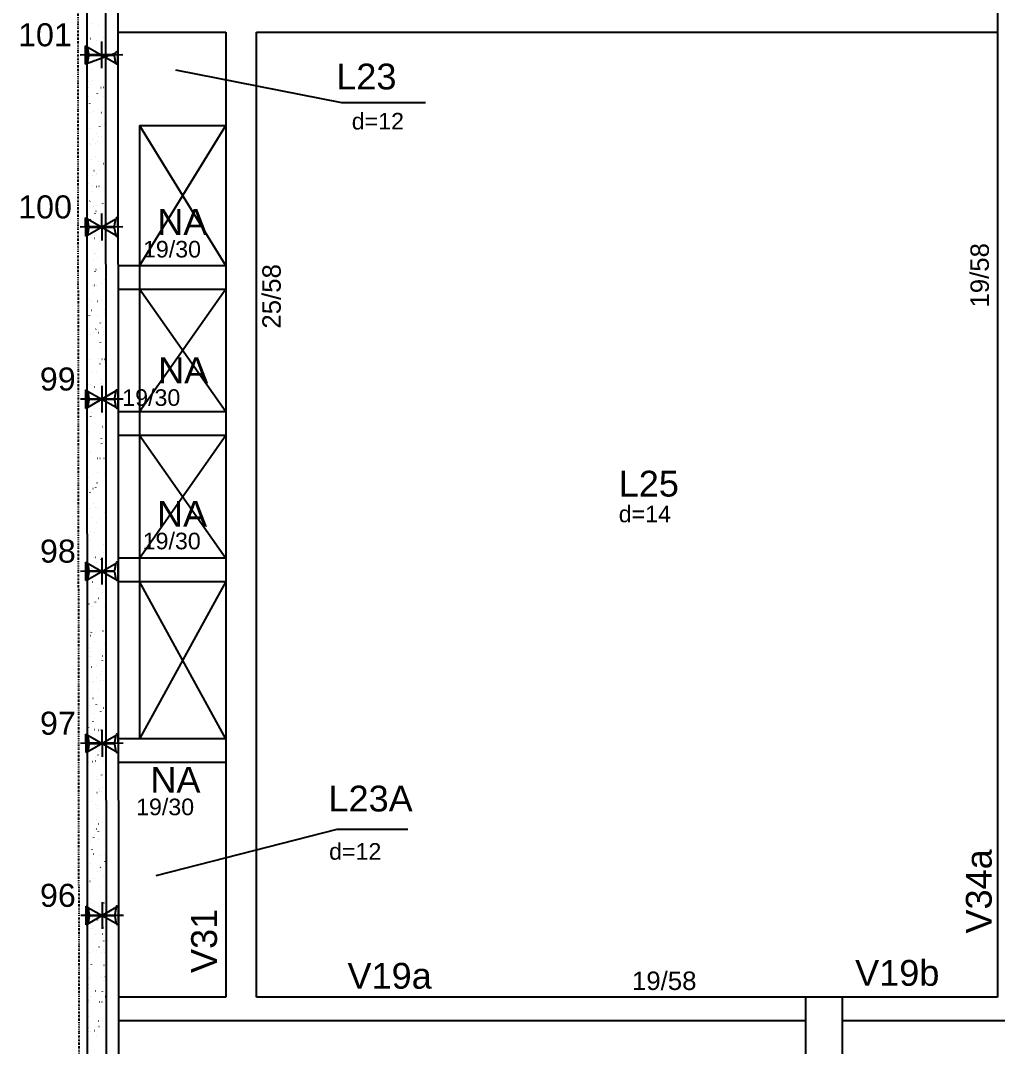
# Model space of a CAD drawing. Header units: millimetres. Extents: x 4424 to 9312, y 4538 to 9372.
# Drawn here: x 4445 to 5240, y 6246 to 7080 of the extents above; entities that cross this region are included whole.
import ezdxf

# ---------------------------------------------------------------- set-up
doc = ezdxf.new("R2010")
doc.units = ezdxf.units.MM
doc.linetypes.add('ESTILO_TQS_0003', pattern=[1.5, 0.5, -0.4, 0.1, -0.5])
for name, color, linetype in [('1', 4, 'Continuous'), ('10', 13, 'Continuous'), ('11', 22, 'Continuous'), ('13', 76, 'Continuous'), ('19', 5, 'Continuous'), ('24', 5, 'ESTILO_TQS_0003'), ('26', 1, 'Continuous'), ('3', 2, 'Continuous'), ('49', 20, 'Continuous'), ('51', 6, 'Continuous'), ('52', 21, 'Continuous'), ('8', 5, 'Continuous')]:
    doc.layers.add(name, color=color, linetype=linetype)
doc.styles.get("Standard").update_dxf_attribs({"font": 'arial.ttf'})

# ---------------------------------------------------------------- blocks, each defined once
blk = doc.blocks.new('_H9EFD498501-010')
for p, q in [((193.7997, 2687.742787), (193.845357, 2687.802288)), ((190.05557, 2682.863341), (190.05557, 2682.863341)), ((190.05557, 2682.863341), (190.05557, 2682.863341)), ((190.05557, 2682.863341), (190.05557, 2682.863341)), ((190.055817, 2682.863663), (190.101475, 2682.923165)), ((190.06083, 2679.622865), (190.06083, 2679.622865)), ((190.06083, 2679.622865), (190.06083, 2679.622865)), ((190.06083, 2679.622865), (190.06083, 2679.622865)), ((199.568896, 2686.388458), (199.578685, 2686.462816)), ((190.066857, 2675.910154), (190.066857, 2675.910154)), ((190.066857, 2675.910154), (190.066857, 2675.910154)), ((193.171499, 2676.045705), (193.246427, 2676.048977)), ((197.978108, 2674.305223), (197.987897, 2674.379582)), ((203.286862, 2676.487352), (203.361791, 2676.490623)), ((190.081747, 2666.736945), (190.081747, 2666.736945)), ((193.628775, 2667.523302), (193.701998, 2667.539535)), ((199.380732, 2663.390439), (199.426389, 2663.44994)), ((190.099488, 2655.807444), (190.099488, 2655.807444)), ((190.099488, 2655.807444), (190.099488, 2655.807444)), ((190.099488, 2655.807444), (190.099488, 2655.807444)), ((190.323552, 2653.899994), (190.396774, 2653.916227)), ((191.999046, 2655.89038), (192.073974, 2655.893652)), ((193.239851, 2655.387487), (193.285508, 2655.446988)), ((193.872261, 2655.972167), (193.94719, 2655.975438)), ((195.636849, 2658.511316), (195.682506, 2658.570817)), ((196.313899, 2661.664301), (196.323688, 2661.73866)), ((202.713838, 2656.358198), (202.788767, 2656.36147)), ((190.102664, 2653.851024), (190.102664, 2653.851024)), ((190.102664, 2653.851024), (190.102664, 2653.851024)), ((190.106798, 2651.304413), (190.106798, 2651.304413)), ((190.106798, 2651.304413), (190.106798, 2651.304413)), ((194.8259, 2650.36183), (194.83569, 2650.436188)), ((190.123581, 2640.965104), (190.123581, 2640.965104)), ((190.123581, 2640.965104), (190.123581, 2640.965104)), ((190.123581, 2640.965104), (190.123581, 2640.965104)), ((191.04555, 2641.169499), (191.118772, 2641.185732)), ((193.235112, 2638.278596), (193.244902, 2638.352954)), ((194.70666, 2641.981148), (194.779882, 2641.997381)), ((190.13212, 2635.704734), (190.13212, 2635.704734)), ((190.13212, 2635.704734), (190.13212, 2635.704734)), ((191.426022, 2635.761227), (191.50095, 2635.764498)), ((198.820882, 2631.035139), (198.866539, 2631.09464)), ((201.21788, 2634.158968), (201.263537, 2634.218469)), ((201.541385, 2636.202873), (201.616314, 2636.206145)), ((203.4146, 2636.284659), (203.489529, 2636.287931)), ((190.144498, 2628.079183), (190.144498, 2628.079183)), ((190.144498, 2628.079183), (190.144498, 2628.079183)), ((191.401436, 2628.35784), (191.474658, 2628.374073)), ((191.570903, 2625.637674), (191.580693, 2625.712032)), ((192.565858, 2622.883433), (192.611515, 2622.942935)), ((203.787711, 2628.394142), (203.797501, 2628.468501)), ((190.158025, 2619.745484), (190.158025, 2619.745484)), ((190.164751, 2615.602024), (190.164751, 2615.602024)), ((190.164751, 2615.602024), (190.164751, 2615.602024)), ((190.164751, 2615.602024), (190.164751, 2615.602024)), ((190.165415, 2615.193262), (190.165415, 2615.193262)), ((190.165415, 2615.193262), (190.165415, 2615.193262)), ((190.165415, 2615.193262), (190.165415, 2615.193262)), ((190.165785, 2614.964744), (190.165785, 2614.964744)), ((190.253569, 2615.605902), (190.328497, 2615.609173)), ((192.123434, 2615.627345), (192.196656, 2615.643578)), ((192.126784, 2615.687688), (192.201713, 2615.69096)), ((195.784544, 2616.438993), (195.857766, 2616.455226)), ((200.968361, 2616.07372), (201.04329, 2616.076991)), ((202.123502, 2615.75322), (202.133292, 2615.827579)), ((200.635504, 2604.450749), (200.645293, 2604.525107)), ((204.401913, 2606.682791), (204.44757, 2606.742292)), ((190.186331, 2602.307342), (190.186331, 2602.307342)), ((190.186331, 2602.307342), (190.186331, 2602.307342)), ((190.197382, 2595.499314), (190.197382, 2595.499314)), ((190.197382, 2595.499314), (190.197382, 2595.499314)), ((190.197382, 2595.499314), (190.197382, 2595.499314)), ((192.47932, 2602.815685), (192.552542, 2602.831918)), ((198.14689, 2598.531085), (198.192547, 2598.590587)), ((199.795908, 2595.918395), (199.870837, 2595.921666)), ((201.669123, 2596.000181), (201.744052, 2596.003452)), ((190.207248, 2589.421421), (190.207248, 2589.421421)), ((190.207248, 2589.421421), (190.207248, 2589.421421)), ((190.207248, 2589.421421), (190.207248, 2589.421421)), ((190.209253, 2588.186555), (190.209253, 2588.186555)), ((190.209253, 2588.186555), (190.209253, 2588.186555)), ((192.006009, 2590.528133), (192.051666, 2590.587635)), ((193.201318, 2590.085191), (193.27454, 2590.101424)), ((194.403007, 2593.651962), (194.448664, 2593.711464)), ((196.862428, 2590.896839), (196.93565, 2590.913072)), ((199.044716, 2592.367515), (199.054505, 2592.441873)), ((197.380507, 2579.726593), (197.390296, 2579.800951)), ((190.228165, 2576.535501), (190.228165, 2576.535501)), ((190.228165, 2576.535501), (190.228165, 2576.535501)), ((190.230014, 2575.396604), (190.230014, 2575.396604)), ((190.381307, 2575.40321), (190.456236, 2575.406481)), ((193.557204, 2577.273531), (193.630427, 2577.289764)), ((199.222884, 2575.789241), (199.297813, 2575.792513)), ((203.727921, 2574.178737), (203.773578, 2574.238239)), ((190.249082, 2563.64958), (190.249082, 2563.64958)), ((190.249082, 2563.64958), (190.249082, 2563.64958)), ((190.249082, 2563.64958), (190.249082, 2563.64958)), ((194.279202, 2564.543036), (194.352424, 2564.559269)), ((195.892508, 2568.424121), (195.902298, 2568.49848)), ((197.58704, 2566.175785), (197.632697, 2566.235287)), ((197.940312, 2565.354685), (198.013534, 2565.370918)), ((199.984038, 2569.299614), (200.029695, 2569.359116)), ((190.26048, 2556.627627), (190.26048, 2556.627627)), ((190.262645, 2555.293894), (190.262645, 2555.293894)), ((190.262645, 2555.293894), (190.262645, 2555.293894)), ((190.262645, 2555.293894), (190.262645, 2555.293894)), ((191.332016, 2558.02408), (191.377673, 2558.083581)), ((194.30172, 2556.340887), (194.31151, 2556.415245)), ((198.050431, 2555.633916), (198.12536, 2555.637187)), ((199.923646, 2555.715702), (199.998575, 2555.718974)), ((190.269999, 2550.76366), (190.269999, 2550.76366)), ((190.269999, 2550.76366), (190.269999, 2550.76366)), ((194.635089, 2551.731377), (194.708311, 2551.74761)), ((190.290916, 2537.877739), (190.290916, 2537.877739)), ((190.290916, 2537.877739), (190.290916, 2537.877739)), ((190.290916, 2537.877739), (190.290916, 2537.877739)), ((192.637511, 2543.699965), (192.647301, 2543.774323)), ((195.357086, 2539.000882), (195.430308, 2539.017115)), ((199.018196, 2539.812531), (199.091418, 2539.828764)), ((203.168071, 2541.823437), (203.213728, 2541.882939)), ((190.295277, 2535.191184), (190.295277, 2535.191184)), ((190.295277, 2535.191184), (190.295277, 2535.191184)), ((191.149513, 2532.397494), (191.159302, 2532.471852)), ((193.169165, 2528.792609), (193.214822, 2528.85211)), ((196.913048, 2533.671732), (196.958705, 2533.731233)), ((197.477407, 2535.504763), (197.552336, 2535.508034)), ((203.19011, 2533.815512), (203.1999, 2533.88987)), ((190.31016, 2526.02198), (190.31016, 2526.02198)), ((190.31016, 2526.02198), (190.31016, 2526.02198)), ((190.31016, 2526.02198), (190.31016, 2526.02198)), ((190.311708, 2525.068698), (190.311708, 2525.068698)), ((190.311708, 2525.068698), (190.311708, 2525.068698)), ((190.311833, 2524.991819), (190.311833, 2524.991819)), ((190.311833, 2524.991819), (190.311833, 2524.991819)), ((190.772167, 2525.66878), (190.817824, 2525.728282)), ((195.712973, 2526.189223), (195.786195, 2526.205456)), ((201.702111, 2522.51304), (201.711901, 2522.587399)), ((190.327908, 2515.088474), (190.327908, 2515.088474)), ((190.327908, 2515.088474), (190.327908, 2515.088474)), ((190.327908, 2515.088474), (190.327908, 2515.088474)), ((190.332749, 2512.105898), (190.332749, 2512.105898)), ((190.332749, 2512.105898), (190.332749, 2512.105898)), ((190.332749, 2512.105898), (190.332749, 2512.105898)), ((196.304954, 2515.349437), (196.379883, 2515.352709)), ((196.43497, 2513.458728), (196.508193, 2513.474961)), ((198.178169, 2515.431224), (198.253098, 2515.434495)), ((200.09608, 2514.270377), (200.169303, 2514.28661)), ((198.750196, 2504.440261), (198.795853, 2504.499762)), ((200.111324, 2510.429806), (200.121113, 2510.504164)), ((202.494079, 2509.319384), (202.539736, 2509.378885)), ((190.353666, 2499.219978), (190.353666, 2499.219978)), ((190.353666, 2499.219978), (190.353666, 2499.219978)), ((196.353198, 2501.316432), (196.398855, 2501.375934)), ((196.790857, 2500.647069), (196.864079, 2500.663301)), ((198.447115, 2497.788884), (198.456904, 2497.863242)), ((190.360539, 2494.985764), (190.360539, 2494.985764)), ((190.360539, 2494.985764), (190.360539, 2494.985764)), ((190.362935, 2493.50977), (190.362935, 2493.50977)), ((190.362935, 2493.50977), (190.362935, 2493.50977)), ((195.73193, 2495.220284), (195.806858, 2495.223555)), ((197.512854, 2487.916574), (197.586077, 2487.932807)), ((201.173964, 2488.728222), (201.247187, 2488.744455)), ((190.374583, 2486.334057), (190.374583, 2486.334057)), ((190.374583, 2486.334057), (190.374583, 2486.334057)), ((190.374583, 2486.334057), (190.374583, 2486.334057)), ((196.959116, 2486.486413), (196.968905, 2486.560771)), ((204.331228, 2480.087913), (204.376885, 2480.147414)), ((190.393171, 2474.883054), (190.393171, 2474.883054)), ((190.393171, 2474.883054), (190.393171, 2474.883054)), ((190.393171, 2474.883054), (190.393171, 2474.883054)), ((190.3955, 2473.448137), (190.3955, 2473.448137)), ((190.3955, 2473.448137), (190.3955, 2473.448137)), ((194.559477, 2475.064959), (194.634405, 2475.06823)), ((195.368328, 2474.403178), (195.378117, 2474.477537)), ((196.432692, 2475.146745), (196.507621, 2475.150017)), ((197.868741, 2475.104914), (197.941963, 2475.121147)), ((201.934229, 2476.964084), (201.979887, 2477.023586)), ((191.935323, 2463.933256), (191.98098, 2463.992757)), ((195.679206, 2468.812379), (195.724863, 2468.87188)), ((198.590739, 2462.37442), (198.663961, 2462.390653)), ((202.251849, 2463.186068), (202.325071, 2463.202301)), ((190.414163, 2461.950841), (190.414163, 2461.950841)), ((190.414163, 2461.950841), (190.414163, 2461.950841)), ((190.414163, 2461.950841), (190.414163, 2461.950841)), ((190.416417, 2460.562216), (190.416417, 2460.562216)), ((190.416417, 2460.562216), (190.416417, 2460.562216)), ((190.416417, 2460.562216), (190.416417, 2460.562216)), ((190.425802, 2454.780344), (190.425802, 2454.780344)), ((190.425802, 2454.780344), (190.425802, 2454.780344)), ((193.704119, 2461.762256), (193.713909, 2461.836615)), ((193.986453, 2454.935805), (194.061381, 2454.939077)), ((204.101816, 2455.377452), (204.176745, 2455.380723)), ((190.437334, 2447.676296), (190.437334, 2447.676296)), ((190.437334, 2447.676296), (190.437334, 2447.676296)), ((192.21612, 2450.459785), (192.22591, 2450.534143)), ((198.946625, 2449.56276), (199.019847, 2449.578993)), ((204.256718, 2451.877803), (204.266507, 2451.952161)), ((190.454535, 2437.079217), (190.454535, 2437.079217)), ((190.454535, 2437.079217), (190.454535, 2437.079217)), ((190.625332, 2438.376551), (190.635122, 2438.450909)), ((197.516354, 2439.580908), (197.562011, 2439.640409)), ((201.260237, 2444.460031), (201.305894, 2444.519532)), ((202.768719, 2440.575331), (202.778509, 2440.64969)), ((203.329733, 2437.643914), (203.402955, 2437.660147)), ((190.458251, 2434.790375), (190.458251, 2434.790375)), ((190.458251, 2434.790375), (190.458251, 2434.790375)), ((190.458251, 2434.790375), (190.458251, 2434.790375)), ((190.458434, 2434.677634), (190.458434, 2434.677634)), ((190.458434, 2434.677634), (190.458434, 2434.677634)), ((190.458434, 2434.677634), (190.458434, 2434.677634)), ((190.46539, 2430.391912), (190.46539, 2430.391912)), ((190.46539, 2430.391912), (190.46539, 2430.391912)), ((192.814, 2434.78048), (192.888928, 2434.783752)), ((194.687215, 2434.862267), (194.762144, 2434.865538)), ((195.119356, 2436.457079), (195.165013, 2436.51658)), ((199.668623, 2436.832265), (199.741845, 2436.848498)), ((203.528792, 2435.248298), (203.603721, 2435.25157)), ((190.479167, 2421.904455), (190.479167, 2421.904455)), ((190.479167, 2421.904455), (190.479167, 2421.904455)), ((200.024509, 2424.020606), (200.097732, 2424.036839)), ((201.177931, 2428.492097), (201.187721, 2428.566456)), ((190.491065, 2414.574924), (190.491065, 2414.574924)), ((190.491065, 2414.574924), (190.491065, 2414.574924)), ((192.240976, 2414.651327), (192.315904, 2414.654598)), ((199.513722, 2415.851175), (199.523512, 2415.925534)), ((200.700388, 2412.104731), (200.746045, 2412.164232)), ((202.356339, 2415.092973), (202.431268, 2415.096245)), ((203.097386, 2415.22856), (203.143043, 2415.288061)), ((204.229554, 2415.17476), (204.304483, 2415.178031)), ((204.407617, 2412.10176), (204.480839, 2412.117993)), ((190.500084, 2409.018534), (190.500084, 2409.018534)), ((190.500084, 2409.018534), (190.500084, 2409.018534)), ((190.500084, 2409.018534), (190.500084, 2409.018534)), ((194.445364, 2403.953025), (194.491021, 2404.012527)), ((198.025724, 2404.548704), (198.035513, 2404.623062)), ((200.746507, 2411.290111), (200.819729, 2411.306344)), ((190.516618, 2398.832984), (190.516618, 2398.832984)), ((190.516618, 2398.832984), (190.516618, 2398.832984)), ((190.516618, 2398.832984), (190.516618, 2398.832984)), ((190.521001, 2396.132613), (190.521001, 2396.132613)), ((190.521001, 2396.132613), (190.521001, 2396.132613)), ((190.701481, 2399.073902), (190.747138, 2399.133404)), ((201.102393, 2398.478452), (201.175616, 2398.494685)), ((190.523696, 2394.472214), (190.523696, 2394.472214)), ((190.523696, 2394.472214), (190.523696, 2394.472214)), ((190.523696, 2394.472214), (190.523696, 2394.472214)), ((191.068523, 2394.496002), (191.143451, 2394.499273)), ((192.941738, 2394.577788), (193.016667, 2394.58106)), ((196.434936, 2392.46547), (196.444725, 2392.539828)), ((201.783315, 2394.96382), (201.858244, 2394.967091)), ((190.541918, 2383.246693), (190.541918, 2383.246693)), ((190.541918, 2383.246693), (190.541918, 2383.246693)), ((190.541918, 2383.246693), (190.541918, 2383.246693)), ((194.770727, 2379.824548), (194.780516, 2379.898906)), ((200.026395, 2379.600677), (200.072052, 2379.660179)), ((201.824391, 2385.747957), (201.897613, 2385.76419)), ((190.556328, 2374.369504), (190.570427, 2374.37012)), ((190.556328, 2374.369504), (190.556328, 2374.369504)), ((190.556328, 2374.369504), (190.556328, 2374.369504)), ((190.562835, 2370.360772), (190.562835, 2370.360772)), ((190.562835, 2370.360772), (190.562835, 2370.360772)), ((193.885514, 2371.597725), (193.931171, 2371.657227)), ((196.282512, 2374.721554), (196.328169, 2374.781056)), ((200.610862, 2374.808495), (200.685791, 2374.811766)), ((202.180278, 2372.936297), (202.2535, 2372.95253)), ((202.484077, 2374.890281), (202.559006, 2374.893553)), ((190.567845, 2367.274055), (190.567845, 2367.274055)), ((190.567845, 2367.274055), (190.567845, 2367.274055)), ((193.282728, 2368.522076), (193.292518, 2368.596435)), ((190.583752, 2357.474852), (190.583752, 2357.474852)), ((190.583752, 2357.474852), (190.583752, 2357.474852)), ((190.583752, 2357.474852), (190.583752, 2357.474852)), ((190.588959, 2354.266794), (190.588959, 2354.266794)), ((191.196261, 2354.29331), (191.27119, 2354.296581)), ((191.69194, 2356.438842), (191.70173, 2356.5132)), ((200.037838, 2354.679341), (200.112767, 2354.682613)), ((202.902275, 2360.205803), (202.975497, 2360.222036)), ((203.835327, 2358.637623), (203.845117, 2358.711981)), ((190.59891, 2348.136453), (190.59891, 2348.136453)), ((190.59891, 2348.136453), (190.59891, 2348.136453)), ((199.466546, 2347.245377), (199.512203, 2347.304879)), ((201.863544, 2350.369206), (201.909201, 2350.428708)), ((202.244539, 2346.554388), (202.254329, 2346.628747)), ((203.258162, 2347.394143), (203.331384, 2347.410376)), ((190.604669, 2344.588931), (190.604669, 2344.588931)), ((190.604669, 2344.588931), (190.604669, 2344.588931)), ((193.211522, 2339.093672), (193.257179, 2339.153173)), ((190.619073, 2335.715127), (190.619073, 2335.715127)), ((190.621591, 2334.164084), (190.621591, 2334.164084)), ((190.621591, 2334.164084), (190.621591, 2334.164084)), ((190.621591, 2334.164084), (190.621591, 2334.164084)), ((190.625585, 2331.703011), (190.625585, 2331.703011)), ((190.625585, 2331.703011), (190.625585, 2331.703011)), ((190.625585, 2331.703011), (190.625585, 2331.703011)), ((198.865385, 2334.524016), (198.940314, 2334.527288)), ((200.58033, 2333.913467), (200.59012, 2333.987825)), ((200.7386, 2334.605803), (200.813529, 2334.609074)), ((203.980159, 2334.663649), (204.053382, 2334.679882)), ((199.092332, 2322.610995), (199.102121, 2322.685353)), ((204.336046, 2321.851989), (204.409268, 2321.868222)), ((205.047577, 2322.893029), (205.070933, 2322.923468)), ((190.646502, 2318.81709), (190.646502, 2318.81709)), ((190.654222, 2314.061374), (190.654222, 2314.061374)), ((190.654222, 2314.061374), (190.654222, 2314.061374)), ((191.15605, 2318.930054), (191.229272, 2318.946287)), ((198.292361, 2314.394863), (198.36729, 2314.398134)), ((198.792553, 2314.741324), (198.83821, 2314.800825)), ((190.667419, 2305.93117), (190.667419, 2305.93117)), ((190.667419, 2305.93117), (190.667419, 2305.93117)), ((190.667419, 2305.93117), (190.667419, 2305.93117)), ((190.6703, 2304.156198), (190.6703, 2304.156198)), ((190.6703, 2304.156198), (190.6703, 2304.156198)), ((192.651672, 2306.738372), (192.697329, 2306.797874)), ((195.04867, 2309.862201), (195.094328, 2309.921702)), ((197.501544, 2310.527761), (197.511333, 2310.602119)), ((205.058044, 2309.121494), (205.089658, 2309.128503)), ((195.837335, 2297.886839), (195.847124, 2297.961197)), ((190.686853, 2293.958664), (190.686853, 2293.958664)), ((190.686853, 2293.958664), (190.686853, 2293.958664)), ((190.686853, 2293.958664), (190.686853, 2293.958664)), ((190.688336, 2293.045249), (190.688336, 2293.045249)), ((192.233934, 2293.3879), (192.307156, 2293.404133)), ((197.119908, 2294.239538), (197.194837, 2294.242809)), ((198.993123, 2294.321324), (199.068052, 2294.324595)), ((204.373585, 2290.388976), (204.419242, 2290.448477)), ((190.709253, 2280.159329), (190.709253, 2280.159329)), ((190.709253, 2280.159329), (190.709253, 2280.159329)), ((190.709253, 2280.159329), (190.709253, 2280.159329)), ((194.349336, 2286.584367), (194.359126, 2286.658726)), ((198.232704, 2282.386024), (198.278361, 2282.445526)), ((200.629702, 2285.509853), (200.675359, 2285.569354)), ((190.719485, 2273.855954), (190.719485, 2273.855954)), ((190.719485, 2273.855954), (190.719485, 2273.855954)), ((190.721528, 2272.597269), (190.721528, 2272.597269)), ((191.97768, 2274.234319), (192.023337, 2274.29382)), ((192.758548, 2274.501133), (192.768338, 2274.575492)), ((196.546884, 2274.110384), (196.621813, 2274.113656)), ((204.901935, 2276.699914), (204.911725, 2276.774272)), ((190.73017, 2267.273408), (190.73017, 2267.273408)), ((191.094339, 2261.860211), (191.104129, 2261.93457)), ((193.311818, 2267.845746), (193.38504, 2267.861979)), ((203.311147, 2264.61668), (203.320937, 2264.691038)), ((190.743285, 2259.193689), (190.743285, 2259.193689)), ((190.751087, 2254.387488), (190.751087, 2254.387488)), ((190.751087, 2254.387488), (190.751087, 2254.387488)), ((190.751087, 2254.387488), (190.751087, 2254.387488)), ((190.752116, 2253.753244), (190.752116, 2253.753244)), ((190.752116, 2253.753244), (190.752116, 2253.753244)), ((190.752116, 2253.753244), (190.752116, 2253.753244)), ((195.374431, 2253.955059), (195.44936, 2253.958331)), ((197.247646, 2254.036845), (197.322575, 2254.040117)), ((203.813735, 2258.033676), (203.859392, 2258.093178)), ((193.814828, 2245.002848), (193.860486, 2245.062349)), ((197.558711, 2249.881971), (197.604368, 2249.941472)), ((201.646938, 2251.975758), (201.656728, 2252.050116)), ((190.772003, 2241.501567), (190.801815, 2241.508176)), ((190.772755, 2241.038341), (190.772755, 2241.038341)), ((190.772755, 2241.038341), (190.772755, 2241.038341)), ((191.41783, 2241.879019), (191.463487, 2241.93852)), ((194.389702, 2242.303592), (194.462925, 2242.319825)), ((200.15894, 2240.673286), (200.168729, 2240.747645)), ((190.784748, 2233.650535), (190.784748, 2233.650535)), ((190.784748, 2233.650535), (190.784748, 2233.650535)), ((190.79292, 2228.615647), (190.79292, 2228.615647)), ((190.79292, 2228.615647), (190.79292, 2228.615647)), ((191.084479, 2228.680284), (191.157701, 2228.696516)), ((194.801407, 2233.825906), (194.876335, 2233.829177)), ((198.568152, 2228.590052), (198.577941, 2228.66441)), ((204.91677, 2234.267552), (204.991699, 2234.270823)), ((199.39586, 2220.6505), (199.441517, 2220.710001)), ((203.139743, 2225.529623), (203.1854, 2225.589124)), ((190.813837, 2215.729726), (190.813837, 2215.729726)), ((190.813837, 2215.729726), (190.813837, 2215.729726)), ((190.813837, 2215.729726), (190.813837, 2215.729726)), ((190.817379, 2213.547825), (190.817379, 2213.547825)), ((190.817379, 2213.547825), (190.817379, 2213.547825)), ((190.817379, 2213.547825), (190.817379, 2213.547825)), ((191.806476, 2215.949789), (191.879699, 2215.966022)), ((193.628954, 2213.670581), (193.703882, 2213.673852)), ((195.467586, 2216.761437), (195.540809, 2216.77767)), ((195.502169, 2213.752367), (195.577098, 2213.755638)), ((196.903943, 2215.94913), (196.913732, 2216.023488)), ((196.998862, 2217.526671), (197.044519, 2217.586172)), ((204.343746, 2214.138398), (204.418675, 2214.14167)), ((190.823983, 2209.479412), (190.823983, 2209.479412)), ((190.823983, 2209.479412), (190.823983, 2209.479412)), ((195.415944, 2204.646659), (195.425734, 2204.721017)), ((190.834754, 2202.843805), (190.834754, 2202.843805)), ((190.834754, 2202.843805), (190.834754, 2202.843805)), ((192.162363, 2203.138129), (192.235585, 2203.154362)), ((204.976891, 2196.298152), (205.022548, 2196.357653)), ((190.85001, 2193.445115), (190.85001, 2193.445115)), ((190.85001, 2193.445115), (190.85001, 2193.445115)), ((190.855671, 2189.957885), (190.855671, 2189.957885)), ((190.855671, 2189.957885), (190.855671, 2189.957885)), ((190.855671, 2189.957885), (190.855671, 2189.957885)), ((192.884361, 2190.407635), (192.957583, 2190.423868)), ((193.05593, 2193.541427), (193.130858, 2193.544699)), ((193.825156, 2192.563424), (193.834946, 2192.637783)), ((196.545471, 2191.219283), (196.618693, 2191.235516)), ((202.579893, 2193.174323), (202.62555, 2193.233824)), ((203.171293, 2193.983073), (203.246222, 2193.986345)), ((205.044508, 2194.06486), (205.119437, 2194.068131)), ((192.160947, 2179.922502), (192.170737, 2179.996861)), ((192.580987, 2180.143494), (192.626644, 2180.202996)), ((196.324869, 2185.022617), (196.370526, 2185.082119)), ((204.377755, 2182.678971), (204.387544, 2182.753329)), ((190.87521, 2177.920483), (190.87521, 2177.920483)), ((190.87521, 2177.920483), (190.87521, 2177.920483)), ((190.87521, 2177.920483), (190.87521, 2177.920483)), ((190.876588, 2177.071964), (190.876588, 2177.071964)), ((190.876588, 2177.071964), (190.876588, 2177.071964)), ((190.882642, 2173.342405), (190.882642, 2173.342405)), ((190.882642, 2173.342405), (190.882642, 2173.342405)), ((190.882642, 2173.342405), (190.882642, 2173.342405)), ((190.88766, 2170.250926), (190.88766, 2170.250926)), ((191.883477, 2173.386102), (191.958405, 2173.389373)), ((193.240247, 2177.595975), (193.313469, 2177.612208)), ((193.756692, 2173.467888), (193.831621, 2173.47116)), ((202.598269, 2173.85392), (202.673198, 2173.857191)), ((202.713546, 2170.038049), (202.723335, 2170.112407)), ((190.897505, 2164.186044), (190.897505, 2164.186044)), ((190.897505, 2164.186044), (190.897505, 2164.186044)), ((190.897505, 2164.186044), (190.897505, 2164.186044)), ((193.962245, 2164.86548), (194.035467, 2164.881713)), ((197.623355, 2165.677129), (197.696577, 2165.693362)), ((190.915273, 2153.239695), (190.915273, 2153.239695)), ((190.915273, 2153.239695), (190.915273, 2153.239695)), ((191.310453, 2153.256949), (191.385381, 2153.26022)), ((198.162018, 2155.791146), (198.207675, 2155.850648)), ((201.225547, 2158.735578), (201.235337, 2158.809936)), ((201.425816, 2153.698595), (201.500745, 2153.701866)), ((201.905901, 2160.670269), (201.951558, 2160.729771)), ((203.299031, 2153.780381), (203.37396, 2153.783653)), ((190.918421, 2151.300123), (190.918421, 2151.300123)), ((190.918421, 2151.300123), (190.918421, 2151.300123)), ((190.926438, 2146.361555), (190.926438, 2146.361555)), ((190.926438, 2146.361555), (190.926438, 2146.361555)), ((194.318131, 2152.053821), (194.391354, 2152.070054)), ((195.76502, 2152.667317), (195.810677, 2152.726819)), ((199.634759, 2146.652343), (199.644549, 2146.726702)), ((190.939338, 2138.414203), (190.939338, 2138.414203)), ((190.939338, 2138.414203), (190.939338, 2138.414203)), ((190.939338, 2138.414203), (190.939338, 2138.414203)), ((195.040129, 2139.323326), (195.113351, 2139.339559)), ((198.701239, 2140.134975), (198.774461, 2140.151208)), ((190.947904, 2133.136985), (190.947904, 2133.136985)), ((192.011215, 2133.18341), (192.086144, 2133.186681)), ((197.97055, 2134.011421), (197.98034, 2134.08578)), ((200.852792, 2133.569441), (200.927721, 2133.572713)), ((201.346051, 2128.314969), (201.391708, 2128.374471)), ((203.743049, 2131.438798), (203.788706, 2131.4983)), ((190.960255, 2125.528282), (190.960255, 2125.528282)), ((190.960255, 2125.528282), (190.960255, 2125.528282)), ((195.091027, 2120.163264), (195.136685, 2120.222765)), ((195.396016, 2126.511667), (195.469238, 2126.5279)), ((196.482552, 2122.70895), (196.492341, 2122.783308)), ((190.977665, 2114.802626), (190.977665, 2114.802626)), ((190.977665, 2114.802626), (190.977665, 2114.802626)), ((190.977665, 2114.802626), (190.977665, 2114.802626)), ((190.980536, 2113.034275), (190.980536, 2113.034275)), ((190.980536, 2113.034275), (190.980536, 2113.034275)), ((190.980536, 2113.034275), (190.980536, 2113.034275)), ((190.981172, 2112.642362), (190.981172, 2112.642362)), ((190.981172, 2112.642362), (190.981172, 2112.642362)), ((190.981172, 2112.642362), (190.981172, 2112.642362)), ((191.347145, 2115.284141), (191.392802, 2115.343642)), ((196.118013, 2113.781172), (196.191235, 2113.797405)), ((199.680339, 2113.414116), (199.755268, 2113.417388)), ((199.779123, 2114.592821), (199.852345, 2114.609054)), ((201.553554, 2113.495903), (201.628483, 2113.499174)), ((194.891764, 2110.625716), (194.901553, 2110.700074)), ((191.002089, 2099.756441), (191.002089, 2099.756441)), ((191.002089, 2099.756441), (191.002089, 2099.756441)), ((193.227555, 2097.984794), (193.237344, 2098.059152)), ((196.4739, 2100.969512), (196.547122, 2100.985745)), ((200.672059, 2095.810916), (200.717716, 2095.870417)), ((191.013167, 2092.931565), (191.013167, 2092.931565)), ((191.013167, 2092.931565), (191.013167, 2092.931565)), ((191.023006, 2086.870521), (191.023006, 2086.870521)), ((191.023006, 2086.870521), (191.023006, 2086.870521)), ((191.023006, 2086.870521), (191.023006, 2086.870521)), ((191.739556, 2086.682322), (191.749346, 2086.756681)), ((194.531178, 2087.807964), (194.576835, 2087.867466)), ((196.928176, 2090.931793), (196.973833, 2090.991294)), ((197.195897, 2088.239018), (197.269119, 2088.255251)), ((199.107315, 2093.284963), (199.182244, 2093.288234)), ((200.857007, 2089.050666), (200.930229, 2089.066899)), ((203.780154, 2088.10034), (203.789943, 2088.174699)), ((191.028893, 2083.243698), (191.028893, 2083.243698)), ((191.028893, 2083.243698), (191.028893, 2083.243698)), ((191.032035, 2081.308162), (191.032035, 2081.308162)), ((191.032035, 2081.308162), (191.032035, 2081.308162)), ((191.032035, 2081.308162), (191.032035, 2081.308162)), ((191.043923, 2073.9846), (191.043923, 2073.9846)), ((191.043923, 2073.9846), (191.043923, 2073.9846)), ((191.045799, 2072.828855), (191.045799, 2072.828855)), ((191.045799, 2072.828855), (191.045799, 2072.828855)), ((191.045799, 2072.828855), (191.045799, 2072.828855)), ((197.551784, 2075.427358), (197.625006, 2075.443591)), ((197.934862, 2073.129638), (198.009791, 2073.132909)), ((199.808077, 2073.211424), (199.883006, 2073.214696)), ((202.292155, 2076.797869), (202.301945, 2076.872227)), ((198.273781, 2062.696864), (198.347004, 2062.713097)), ((200.112209, 2063.455616), (200.157866, 2063.515118)), ((200.701367, 2064.714635), (200.711157, 2064.788993)), ((201.934891, 2063.508512), (202.008114, 2063.524745)), ((202.509207, 2066.579445), (202.554864, 2066.638946)), ((191.064839, 2061.09868), (191.064839, 2061.09868)), ((191.064839, 2061.09868), (191.064839, 2061.09868)), ((191.064839, 2061.09868), (191.064839, 2061.09868)), ((193.857185, 2055.303911), (193.902843, 2055.363412)), ((191.07843, 2052.726145), (191.07843, 2052.726145)), ((191.07843, 2052.726145), (191.07843, 2052.726145)), ((191.08012, 2051.684769), (191.08012, 2051.684769)), ((191.085756, 2048.212759), (191.085756, 2048.212759)), ((191.085756, 2048.212759), (191.085756, 2048.212759)), ((197.361838, 2053.000484), (197.436767, 2053.003756)), ((198.629668, 2049.885204), (198.70289, 2049.901437)), ((199.037158, 2052.073713), (199.046948, 2052.148071)), ((197.54916, 2040.771241), (197.558949, 2040.8456)), ((199.351666, 2037.154709), (199.424888, 2037.170942)), ((203.012776, 2037.966358), (203.085998, 2037.982591)), ((191.106673, 2035.326839), (191.106673, 2035.326839)), ((191.106673, 2035.326839), (191.106673, 2035.326839)), ((191.106673, 2035.326839), (191.106673, 2035.326839)), ((191.111061, 2032.623435), (191.111061, 2032.623435)), ((191.111061, 2032.623435), (191.111061, 2032.623435)), ((191.111061, 2032.623435), (191.111061, 2032.623435)), ((195.958372, 2028.688007), (195.968161, 2028.762365)), ((196.189385, 2032.845159), (196.264314, 2032.848431)), ((198.0626, 2032.926946), (198.137529, 2032.930217)), ((199.438217, 2030.951563), (199.483874, 2031.011064)), ((191.12759, 2022.440918), (191.12759, 2022.440918)), ((191.12759, 2022.440918), (191.12759, 2022.440918)), ((191.131348, 2020.12584), (191.131348, 2020.12584)), ((191.131348, 2020.12584), (191.131348, 2020.12584)), ((193.297336, 2022.948611), (193.342993, 2023.008112)), ((195.694334, 2026.07244), (195.739991, 2026.131941)), ((199.707552, 2024.34305), (199.780774, 2024.359283)), ((191.143693, 2012.520725), (191.143693, 2012.520725)), ((191.143693, 2012.520725), (191.143693, 2012.520725)), ((194.294163, 2016.047085), (194.303952, 2016.121443)), ((195.616361, 2012.716006), (195.69129, 2012.719277)), ((200.42955, 2011.612555), (200.502772, 2011.628788)), ((204.09066, 2012.424204), (204.163882, 2012.440437)), ((191.148507, 2009.554998), (191.148507, 2009.554998)), ((191.148507, 2009.554998), (191.148507, 2009.554998)), ((191.148507, 2009.554998), (191.148507, 2009.554998)), ((192.806164, 2004.744614), (192.815954, 2004.818972)), ((204.846762, 2006.162632), (204.856551, 2006.23699)), ((205.019248, 2006.599215), (205.064905, 2006.658716)), ((191.169424, 1996.669077), (191.169424, 1996.669077)), ((191.169424, 1996.669077), (191.169424, 1996.669077)), ((198.878367, 1998.596263), (198.924024, 1998.655764)), ((200.785436, 1998.800896), (200.858658, 1998.817129)), ((201.275365, 2001.720092), (201.321022, 2001.779593)), ((203.358763, 1994.86016), (203.368553, 1994.934519)), ((191.176324, 1992.418015), (191.176324, 1992.418015)), ((191.176324, 1992.418015), (191.176324, 1992.418015)), ((191.176324, 1992.418015), (191.176324, 1992.418015)), ((191.17641, 1992.365398), (191.17641, 1992.365398)), ((191.17641, 1992.365398), (191.17641, 1992.365398)), ((191.182575, 1988.566912), (191.182575, 1988.566912)), ((191.215376, 1992.661379), (191.225166, 1992.735738)), ((192.623344, 1990.444557), (192.669001, 1990.504059)), ((194.443908, 1992.560681), (194.518837, 1992.563952)), ((196.317123, 1992.642467), (196.392052, 1992.645739)), ((205.1587, 1993.028499), (205.233629, 1993.03177)), ((205.168544, 1986.882049), (205.241766, 1986.898282)), ((191.190341, 1983.783156), (191.190341, 1983.783156)), ((191.190341, 1983.783156), (191.190341, 1983.783156)), ((191.190341, 1983.783156), (191.190341, 1983.783156)), ((201.507434, 1986.070401), (201.580656, 1986.086634)), ((201.767975, 1982.776926), (201.777765, 1982.851284)), ((191.208956, 1972.315305), (191.208956, 1972.315305)), ((191.208956, 1972.315305), (191.208956, 1972.315305)), ((191.211258, 1970.897236), (191.211258, 1970.897236)), ((191.211258, 1970.897236), (191.211258, 1970.897236)), ((193.870884, 1972.431527), (193.945812, 1972.434799)), ((200.103766, 1970.136004), (200.113556, 1970.210362)), ((201.86332, 1973.258741), (201.936543, 1973.274974)), ((203.986247, 1972.873174), (204.061176, 1972.876445)), ((204.459399, 1974.243915), (204.505056, 1974.303416)), ((194.460492, 1961.213086), (194.506149, 1961.272588)), ((198.204375, 1966.092209), (198.250032, 1966.151711)), ((191.232174, 1958.011315), (191.232174, 1958.011315)), ((191.232174, 1958.011315), (191.232174, 1958.011315)), ((191.232174, 1958.011315), (191.232174, 1958.011315)), ((191.233803, 1957.007983), (191.233803, 1957.007983)), ((191.233803, 1957.007983), (191.233803, 1957.007983)), ((192.063494, 1958.089257), (192.109151, 1958.148759)), ((198.615768, 1958.833533), (198.625557, 1958.907891)), ((202.585318, 1960.528247), (202.65854, 1960.54448)), ((191.241587, 1952.212595), (191.241587, 1952.212595)), ((191.241587, 1952.212595), (191.241587, 1952.212595)), ((191.241587, 1952.212595), (191.241587, 1952.212595)), ((191.253091, 1945.125395), (191.253091, 1945.125395)), ((191.253091, 1945.125395), (191.253091, 1945.125395)), ((192.698431, 1952.276202), (192.773359, 1952.279474)), ((194.571646, 1952.357989), (194.646575, 1952.36126)), ((197.02498, 1946.750298), (197.034769, 1946.824657)), ((202.941205, 1947.716587), (203.014427, 1947.73282)), ((203.413223, 1952.74402), (203.488152, 1952.747292)), ((200.041523, 1936.860738), (200.087181, 1936.92024)), ((203.785406, 1941.739861), (203.831063, 1941.799363)), ((191.274008, 1932.239474), (191.274008, 1932.239474)), ((191.274008, 1932.239474), (191.274008, 1932.239474)), ((191.274008, 1932.239474), (191.274008, 1932.239474)), ((191.274218, 1932.109885), (191.274218, 1932.109885)), ((191.274218, 1932.109885), (191.274218, 1932.109885)), ((192.125407, 1932.147049), (192.200335, 1932.15032)), ((195.360771, 1934.109376), (195.37056, 1934.183735)), ((197.644525, 1933.736909), (197.690182, 1933.796411)), ((202.24077, 1932.588695), (202.315699, 1932.591966)), ((203.663202, 1934.986093), (203.736424, 1935.002325)), ((204.113985, 1932.670481), (204.188914, 1932.673753)), ((191.285031, 1925.449055), (191.285031, 1925.449055)), ((191.389502, 1925.585204), (191.435159, 1925.644705)), ((193.872772, 1922.806905), (193.882562, 1922.881263)), ((204.019089, 1922.174433), (204.092311, 1922.190666)), ((191.294925, 1919.353554), (191.294925, 1919.353554)), ((191.294925, 1919.353554), (191.294925, 1919.353554)), ((191.30685, 1912.007175), (191.30685, 1912.007175)), ((192.826169, 1912.07351), (192.901098, 1912.076781)), ((201.667746, 1912.459542), (201.742675, 1912.462813)), ((204.425371, 1912.922451), (204.43516, 1912.99681)), ((205.622555, 1912.50839), (205.628015, 1912.515506)), ((191.315842, 1906.467633), (191.315842, 1906.467633)), ((191.315842, 1906.467633), (191.315842, 1906.467633)), ((191.315842, 1906.467633), (191.315842, 1906.467633)), ((191.320785, 1903.422635), (191.320785, 1903.422635)), ((191.320785, 1903.422635), (191.320785, 1903.422635)), ((192.281984, 1910.723671), (192.291774, 1910.798029)), ((203.225557, 1909.384561), (203.271214, 1909.444063)), ((204.741086, 1909.443938), (204.814309, 1909.460171)), ((193.22665, 1896.353733), (193.272307, 1896.413234)), ((196.970533, 1901.232856), (197.01619, 1901.292357)), ((202.834583, 1900.839217), (202.844372, 1900.913576)), ((205.096973, 1896.632279), (205.170195, 1896.648512)), ((191.336258, 1893.890126), (191.336258, 1893.890126)), ((191.336258, 1893.890126), (191.336258, 1893.890126)), ((191.336258, 1893.890126), (191.336258, 1893.890126)), ((191.336759, 1893.581713), (191.336759, 1893.581713)), ((191.339481, 1891.904465), (191.339481, 1891.904465)), ((191.339481, 1891.904465), (191.339481, 1891.904465)), ((191.339481, 1891.904465), (191.339481, 1891.904465)), ((191.916977, 1893.710344), (191.990199, 1893.726577)), ((200.495293, 1892.304217), (200.570222, 1892.307488)), ((201.170374, 1888.198295), (201.180164, 1888.272654)), ((202.368508, 1892.386003), (202.443437, 1892.389274)), ((191.357676, 1880.695792), (191.357676, 1880.695792)), ((191.357676, 1880.695792), (191.357676, 1880.695792)), ((191.357676, 1880.695792), (191.357676, 1880.695792)), ((191.372113, 1871.801755), (191.372113, 1871.801755)), ((191.372113, 1871.801755), (191.372113, 1871.801755)), ((198.807681, 1872.001385), (198.853339, 1872.060886)), ((199.682375, 1876.895824), (199.692165, 1876.970182)), ((199.922269, 1872.175063), (199.997198, 1872.178335)), ((202.551564, 1876.880508), (202.597221, 1876.940009)), ((191.378592, 1867.809872), (191.378592, 1867.809872)), ((191.387486, 1862.331197), (191.387486, 1862.331197)), ((191.387486, 1862.331197), (191.387486, 1862.331197)), ((192.994861, 1868.16819), (193.068083, 1868.184423)), ((196.410683, 1868.877556), (196.45634, 1868.937058)), ((198.091588, 1864.81259), (198.101377, 1864.886948))]:
    blk.add_line(p, q)

msp = doc.modelspace()

# ---------------------------------------------------------------- linework, layer by layer
at = {"layer": '1'}
for points in [[(5239.63, 7100.52), (5239.63, 7070.52)], [(4524.46, 7070.52), (4612.13, 7070.52)], [(4612.13, 7070.52), (4612.13, 6285.66)], [(4637.13, 7070.52), (5239.63, 7070.52)], [(4637.13, 6285.66), (4637.13, 7070.52)], [(5239.63, 7070.52), (5239.63, 6285.66)], [(4542.13, 6994.66), (4612.13, 6994.66)], [(4542.13, 6994.66), (4542.13, 6495.66)], [(4612.13, 6880.66), (4524.54, 6880.66)], [(4524.56, 6861.66), (4612.13, 6861.66)], [(4612.13, 6761.66), (4524.6, 6761.66)], [(4524.62, 6742.66), (4612.13, 6742.66)], [(4612.13, 6642.66), (4524.66, 6642.66)], [(4524.68, 6623.66), (4612.13, 6623.66)], [(4612.13, 6495.66), (4524.73, 6495.66)], [(4524.75, 6476.66), (4612.13, 6476.66)], [(4612.13, 6285.66), (4524.84, 6285.66)], [(5113.63, 6285.66), (4637.13, 6285.66)], [(5239.63, 6285.66), (5113.63, 6285.66)], [(4524.85, 6266.66), (4624.63, 6266.66)], [(4624.63, 6266.66), (5083.63, 6266.66)], [(5113.63, 6266.66), (5249.13, 6266.66)]]:
    msp.add_lwpolyline(points, dxfattribs=at)
at = {"layer": '19'}
for p, q in [((4542.13, 6880.66), (4612.13, 6994.66)), ((4542.13, 6994.66), (4612.13, 6880.66)), ((4612.13, 6761.66), (4542.13, 6861.66)), ((4612.13, 6861.66), (4542.13, 6761.66)), ((4542.13, 6642.66), (4612.13, 6742.66)), ((4542.13, 6742.66), (4612.13, 6642.66)), ((4612.13, 6495.66), (4542.13, 6623.66)), ((4612.13, 6623.66), (4542.13, 6495.66))]:
    msp.add_line(p, q, dxfattribs=at)
at = {"layer": '24'}
msp.add_line((4494.58, 4809.84), (4490.49, 8470.52), dxfattribs=at)
at = {"layer": '26'}
for p, q in [((4706.47, 7013.21), (4571.53, 7039.65)), ((4774.7, 7013.21), (4706.47, 7013.21)), ((4555.46, 6384.68), (4702.71, 6422.38)), ((4702.71, 6422.38), (4760.22, 6422.38))]:
    msp.add_line(p, q, dxfattribs=at)
at = {"layer": '3'}
msp.add_lwpolyline([(5083.63, 6097.66), (5113.63, 6097.66), (5113.63, 6285.66), (5083.63, 6285.66), (5083.63, 6097.66)], dxfattribs=at)
at = {"layer": '49'}
for p, q in [((4500.57, 4811.91), (4499.05, 7894.44)), ((4514.05, 7894.44), (4514.87, 6227.54)), ((4524.05, 7894.45), (4524.87, 6227.54))]:
    msp.add_line(p, q, dxfattribs=at)
at = {"layer": '51'}
for p, q in [((4511.11, 7063), (4511.21, 7041.19)), ((4528.51, 7052.17), (4493.81, 7052.02)), ((4498.19, 7044.54), (4498.13, 7059.54)), ((4498.13, 7059.54), (4498.88, 7059.54)), ((4499.49, 7059.06), (4500.58, 7052.92)), ((4499.56, 7058.69), (4522.76, 7045.5)), ((4499.62, 7045.4), (4522.7, 7053.79)), ((4501.19, 7052.44), (4521.12, 7052.53)), ((4521.73, 7053.02), (4522.77, 7054.16)), ((4523.37, 7054.65), (4524.13, 7054.65)), ((4524.13, 7054.65), (4524.19, 7044.65)), ((4498.95, 7044.54), (4498.19, 7044.54)), ((4500.59, 7051.17), (4499.56, 7045.03)), ((4521.13, 7051.75), (4501.2, 7051.66)), ((4522.83, 7045.13), (4521.74, 7051.27)), ((4524.19, 7044.65), (4523.44, 7044.65)), ((4498.28, 6904.54), (4498.22, 6919.54)), ((4498.22, 6919.54), (4498.97, 6919.54)), ((4499.58, 6919.06), (4500.67, 6912.92)), ((4499.65, 6918.69), (4522.85, 6905.5)), ((4499.71, 6905.4), (4522.79, 6918.79)), ((4511.2, 6923), (4511.3, 6901.19)), ((4521.82, 6913.02), (4522.85, 6919.16)), ((4523.46, 6919.65), (4524.22, 6919.65)), ((4524.22, 6919.65), (4524.28, 6904.65)), ((4528.6, 6912.17), (4493.9, 6912.02)), ((4500.68, 6911.17), (4499.64, 6905.03)), ((4501.28, 6912.44), (4521.21, 6912.53)), ((4521.21, 6911.75), (4501.29, 6911.66)), ((4522.92, 6905.13), (4521.83, 6911.27)), ((4499.04, 6904.54), (4498.28, 6904.54)), ((4524.28, 6904.65), (4523.53, 6904.65)), ((4498.37, 6764.54), (4498.3, 6779.54)), ((4498.3, 6779.54), (4499.06, 6779.54)), ((4499.67, 6779.06), (4500.76, 6772.92)), ((4499.74, 6778.69), (4522.94, 6765.5)), ((4499.79, 6765.4), (4522.88, 6778.79)), ((4511.29, 6783), (4511.39, 6761.19)), ((4521.91, 6773.02), (4522.94, 6779.16)), ((4523.55, 6779.65), (4524.3, 6779.65)), ((4524.3, 6779.65), (4524.37, 6764.65)), ((4528.69, 6772.17), (4493.99, 6772.02)), ((4500.77, 6771.17), (4499.73, 6765.03)), ((4501.37, 6772.44), (4521.3, 6772.53)), ((4521.3, 6771.75), (4501.38, 6771.66)), ((4523.01, 6765.13), (4521.91, 6771.27)), ((4499.13, 6764.54), (4498.37, 6764.54)), ((4524.37, 6764.65), (4523.62, 6764.65)), ((4498.46, 6624.54), (4498.39, 6639.54)), ((4498.39, 6639.54), (4499.15, 6639.54)), ((4499.76, 6639.06), (4500.85, 6632.92)), ((4499.82, 6638.69), (4523.03, 6625.5)), ((4499.88, 6625.4), (4522.97, 6638.79)), ((4511.38, 6643), (4511.47, 6621.19)), ((4521.99, 6633.02), (4523.03, 6639.17)), ((4523.64, 6639.65), (4524.39, 6639.65)), ((4524.39, 6639.65), (4524.46, 6624.65)), ((4521.19, 6632.17), (4494.08, 6632.02)), ((4500.86, 6631.17), (4499.82, 6625.03)), ((4501.46, 6632.44), (4521.39, 6632.53)), ((4521.39, 6631.75), (4501.46, 6631.66)), ((4523.09, 6625.13), (4522, 6631.27)), ((4499.21, 6624.54), (4498.46, 6624.54)), ((4524.46, 6624.65), (4523.71, 6624.65)), ((4511.46, 6503), (4511.56, 6481.19)), ((4498.55, 6484.54), (4498.48, 6499.54)), ((4498.48, 6499.54), (4499.23, 6499.54)), ((4499.85, 6499.06), (4500.94, 6492.92)), ((4499.91, 6498.69), (4523.12, 6485.5)), ((4499.97, 6485.4), (4523.06, 6498.79)), ((4522.08, 6493.02), (4523.12, 6499.17)), ((4523.73, 6499.65), (4524.48, 6499.65)), ((4524.48, 6499.65), (4524.55, 6484.65)), ((4528.86, 6492.17), (4494.17, 6492.02)), ((4500.95, 6491.17), (4499.91, 6485.03)), ((4501.55, 6492.44), (4521.48, 6492.53)), ((4521.48, 6491.75), (4501.55, 6491.66)), ((4523.18, 6485.13), (4522.09, 6491.27)), ((4524.55, 6484.65), (4523.79, 6484.65)), ((4499.3, 6484.54), (4498.55, 6484.54)), ((4498.64, 6344.54), (4498.57, 6359.54)), ((4498.57, 6359.54), (4499.32, 6359.54)), ((4511.55, 6363.01), (4511.65, 6341.19)), ((4523.81, 6359.65), (4524.57, 6359.65)), ((4524.57, 6359.65), (4524.64, 6344.65)), ((4528.95, 6352.17), (4494.25, 6352.02)), ((4499.93, 6359.06), (4501.03, 6352.93)), ((4500, 6358.69), (4523.2, 6345.5)), ((4501.03, 6351.17), (4500, 6345.03)), ((4500.06, 6345.4), (4523.14, 6358.79)), ((4501.64, 6352.44), (4521.56, 6352.53)), ((4521.57, 6351.75), (4501.64, 6351.66)), ((4522.17, 6353.02), (4523.21, 6359.17)), ((4523.27, 6345.13), (4522.18, 6351.27)), ((4499.39, 6344.54), (4498.64, 6344.54)), ((4524.64, 6344.65), (4523.88, 6344.65))]:
    msp.add_line(p, q, dxfattribs=at)
for centre, start, end in [((4498.88, 7058.92), 13.3965, 90.25773), ((4501.19, 7053.07), 193.39658, 270.36272), ((4521.12, 7053.16), 270.25773, 347.11896), ((4523.38, 7054.03), 90.25773, 167.11896), ((4498.95, 7045.17), 270.25773, 347.11896), ((4501.2, 7051.03), 90.25773, 167.11896), ((4521.13, 7051.12), 13.3965, 90.25773), ((4523.44, 7045.28), 193.3965, 270.25773), ((4498.97, 6918.92), 13.3965, 90.25773), ((4523.46, 6919.03), 90.25773, 167.11896), ((4501.28, 6913.07), 193.39658, 270.36272), ((4501.29, 6911.03), 90.25773, 167.11896), ((4521.21, 6913.16), 270.25773, 347.11896), ((4521.22, 6911.12), 13.3965, 90.25773), ((4499.03, 6905.17), 270.25773, 347.11896), ((4523.53, 6905.28), 193.3965, 270.25773), ((4499.06, 6778.92), 13.3965, 90.25773), ((4523.55, 6779.03), 90.25773, 167.11896), ((4501.37, 6773.07), 193.39658, 270.36272), ((4501.38, 6771.03), 90.25773, 167.11896), ((4521.3, 6773.16), 270.25773, 347.11896), ((4521.31, 6771.12), 13.3965, 90.25773), ((4499.12, 6765.17), 270.25773, 347.11896), ((4523.61, 6765.28), 193.3965, 270.25773), ((4499.15, 6638.92), 13.3965, 90.25773), ((4523.64, 6639.03), 90.25773, 167.11896), ((4501.46, 6633.07), 193.39658, 270.36272), ((4501.47, 6631.03), 90.25773, 167.11896), ((4521.39, 6633.16), 270.25773, 347.11896), ((4521.39, 6631.12), 13.3965, 90.25773), ((4499.21, 6625.17), 270.25773, 347.11896), ((4523.7, 6625.28), 193.3965, 270.25773), ((4499.24, 6498.92), 13.3965, 90.25773), ((4501.55, 6493.07), 193.39658, 270.36272), ((4521.47, 6493.16), 270.25773, 347.11896), ((4523.73, 6499.03), 90.25773, 167.11896), ((4499.3, 6485.17), 270.25773, 347.11896), ((4501.55, 6491.03), 90.25773, 167.11896), ((4521.48, 6491.12), 13.3965, 90.25773), ((4523.79, 6485.28), 193.3965, 270.25773), ((4499.33, 6358.92), 13.3965, 90.25773), ((4523.82, 6359.03), 90.25773, 167.11896), ((4501.63, 6353.07), 193.39658, 270.36272), ((4501.64, 6351.03), 90.25773, 167.11896), ((4521.56, 6353.16), 270.25773, 347.11896), ((4521.57, 6351.12), 13.3965, 90.25773), ((4499.39, 6345.17), 270.25773, 347.11896), ((4523.88, 6345.28), 193.3965, 270.25773)]:
    msp.add_arc(centre, 0.625, start, end, dxfattribs=at)

# ---------------------------------------------------------------- block references
at = {"layer": '19'}
msp.add_blockref('_H9EFD498501-010', (4309.13, 4389.52), dxfattribs=at)

# ---------------------------------------------------------------- texts
at = {"layer": '10'}
for s, p in [('L23', (4702.02, 7024)), ('L25', (4931.67, 6692.83)), ('L23A', (4695.69, 6436.67))]:
    msp.add_text(s, height=21, dxfattribs=at).set_placement(p)
at = {"layer": '11'}
for s, height, p in [('19/30', 13.5, (4544.85, 6887.33)), ('19/30', 13.5, (4528.01, 6766.62)), ('19/30', 13.5, (4544.63, 6649.94)), ('19/30', 13.5, (4539.24, 6433.63)), ('19/58', 15, (4942.46, 6291.47))]:
    msp.add_text(s, height=height, dxfattribs=at).set_placement(p)
for s, p in [('19/58', (5232.66, 6846.6)), ('25/58', (4656.87, 6829.48))]:
    msp.add_text(s, height=15, rotation=90, dxfattribs=at).set_placement(p)
at = {"layer": '13'}
for s, p in [('d=12', (4714.59, 6991.43)), ('d=14', (4931.67, 6671.94)), ('d=12', (4696.19, 6397.46))]:
    msp.add_text(s, height=13.5, dxfattribs=at).set_placement(p)
at = {"layer": '52'}
for s, p in [('101', (4443.29, 7059.1)), ('100', (4443.38, 6919.1)), ('99', (4461, 6779.1)), ('98', (4461.09, 6639.1)), ('97', (4461.09, 6499.1)), ('96', (4461.09, 6359.1))]:
    msp.add_text(s, height=18.75, dxfattribs=at).set_placement(p)
at = {"layer": '8'}
for s, p in [('NA', (4556.49, 6905.69)), ('NA', (4557.17, 6784.98)), ('NA', (4556.27, 6668.3)), ('NA', (4550.89, 6451.99)), ('V19a', (4711.14, 6292.52)), ('V19b', (5123.9, 6294.88))]:
    msp.add_text(s, height=21, dxfattribs=at).set_placement(p)
for s, p in [('V34a', (5234.94, 6337.4)), ('V31', (4605.02, 6305.29))]:
    msp.add_text(s, height=21, rotation=90, dxfattribs=at).set_placement(p)

doc.saveas('drawing.dxf')
